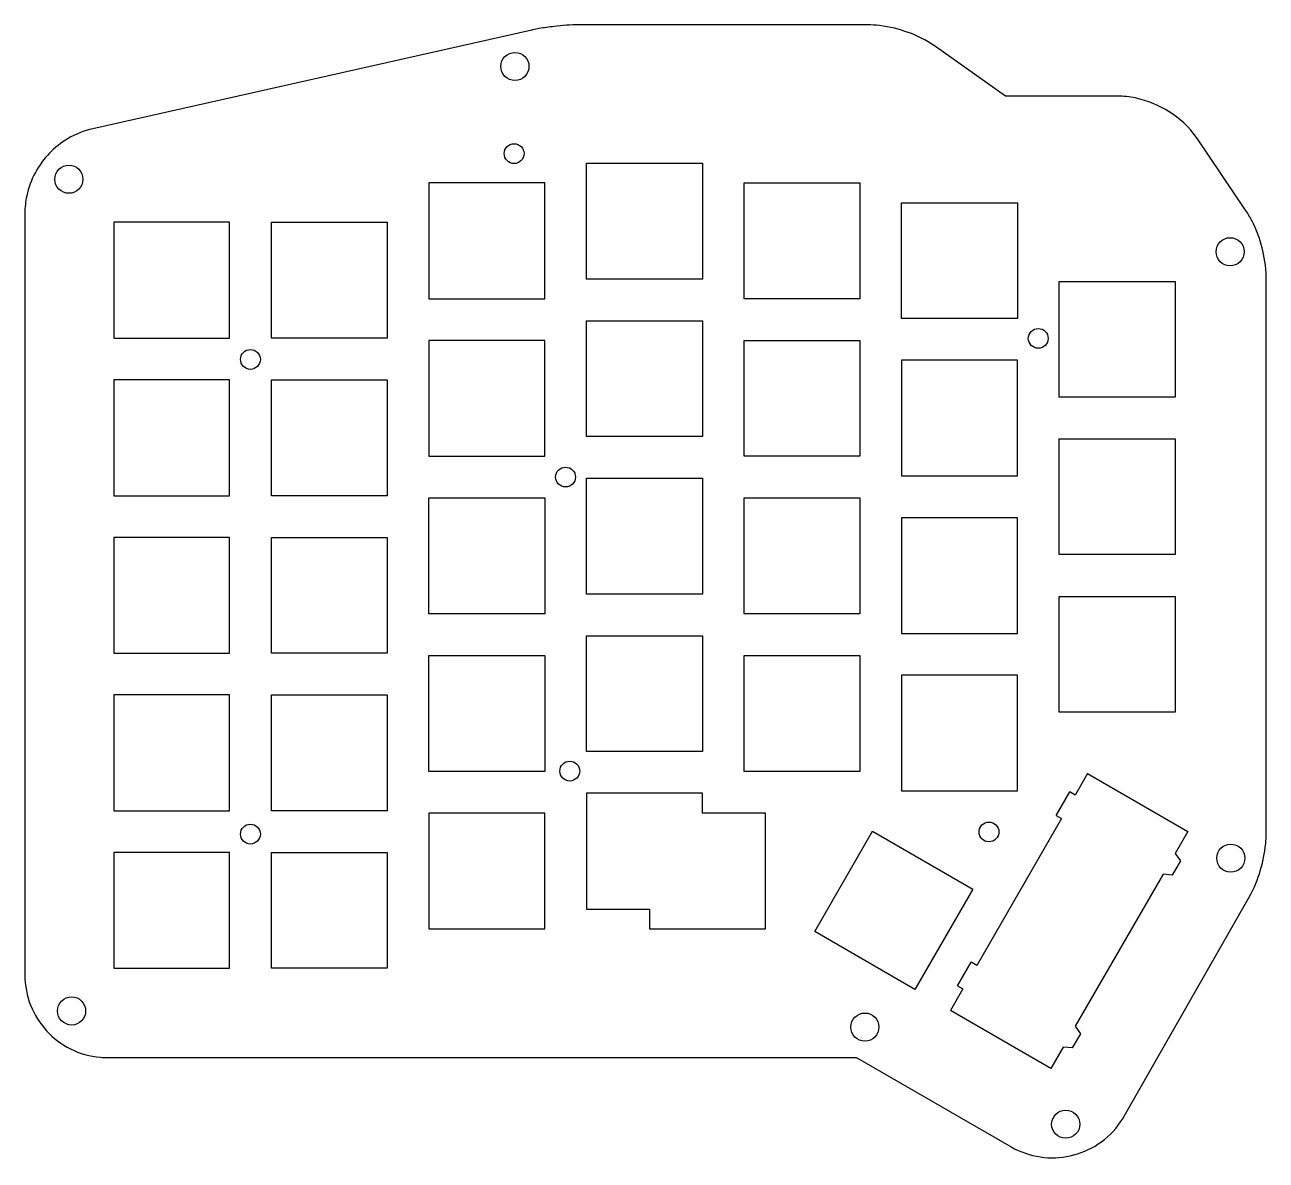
# Model space of a CAD drawing. Header units: millimetres. Extents: x 773 to 923, y -304 to -167.
import ezdxf

# ---------------------------------------------------------------- set-up
doc = ezdxf.new("R2010")
doc.units = ezdxf.units.MM
doc.layers.get('0').update_dxf_attribs({"linetype": 'CONTINUOUS'})

msp = doc.modelspace()

# ---------------------------------------------------------------- linework, layer by layer
for p, q in [((834.12, -167.72), (781.01, -179.67)), ((874.65, -167.09), (839.83, -167.09)), ((891.38, -175.71), (882.9, -169.71)), ((904.84, -175.71), (891.38, -175.71)), ((920.4, -189.52), (914.59, -180.9)), ((772.81, -189.91), (772.81, -282.01)), ((922.89, -264.89), (922.89, -197.65)), ((901.3, -257.65), (899.81, -260.25)), ((901.3, -257.65), (913.42, -264.66)), ((897.5, -262.72), (899.15, -259.87)), ((899.81, -260.25), (899.15, -259.87)), ((898.15, -263.1), (887.89, -280.85)), ((897.5, -262.72), (898.15, -263.1)), ((913.42, -264.66), (911.89, -267.31)), ((912.53, -268.21), (911.53, -269.93)), ((911.89, -267.31), (912.53, -268.21)), ((910.44, -269.82), (899.8, -288.22)), ((911.53, -269.93), (910.44, -269.82)), ((905.72, -299.09), (920.84, -272.59)), ((885.58, -283.32), (887.23, -280.47)), ((887.89, -280.85), (887.23, -280.47)), ((885.58, -283.32), (886.23, -283.7)), ((886.23, -283.7), (884.73, -286.3)), ((896.85, -293.31), (884.73, -286.3)), ((900.43, -289.11), (899.44, -290.84)), ((899.8, -288.22), (900.43, -289.11)), ((898.35, -290.73), (896.85, -293.31)), ((899.44, -290.84), (898.35, -290.73)), ((782.81, -292.01), (873.27, -292.01)), ((873.46, -292.06), (892.05, -302.79))]:
    msp.add_line(p, q)
for points in [[(854.72, -183.84), (854.72, -197.84), (840.71, -197.84), (840.71, -183.84)], [(835.67, -186.22), (821.66, -186.22), (821.66, -200.23), (835.67, -200.23)], [(873.77, -186.22), (873.77, -200.23), (859.76, -200.23), (859.76, -186.22)], [(878.81, -202.6), (878.81, -188.61), (892.82, -188.61), (892.82, -202.6)], [(797.57, -190.98), (783.56, -190.98), (783.56, -204.99), (797.57, -204.99)], [(802.61, -190.98), (816.62, -190.98), (816.62, -204.99), (802.61, -204.99)], [(911.87, -212.12), (897.86, -212.12), (897.86, -198.13), (911.87, -198.13)], [(840.71, -216.89), (840.71, -202.89), (854.72, -202.89), (854.72, -216.89)], [(821.66, -219.28), (835.67, -219.28), (835.67, -205.27), (821.66, -205.27)], [(859.76, -219.28), (859.76, -205.27), (873.77, -205.27), (873.77, -219.28)], [(892.82, -221.65), (892.82, -207.66), (878.81, -207.66), (878.81, -221.65)], [(783.56, -210.03), (783.56, -224.04), (797.57, -224.04), (797.57, -210.03)], [(816.62, -210.03), (816.62, -224.04), (802.61, -224.04), (802.61, -210.03)], [(897.86, -231.17), (897.86, -217.18), (911.87, -217.18), (911.87, -231.17)], [(854.72, -235.94), (840.71, -235.94), (840.71, -221.94), (854.72, -221.94)], [(835.67, -238.33), (821.66, -238.33), (821.66, -224.32), (835.67, -224.32)], [(859.76, -238.33), (859.76, -224.32), (873.77, -224.32), (873.77, -238.33)], [(878.81, -240.7), (892.82, -240.7), (892.82, -226.71), (878.81, -226.71)], [(797.57, -243.09), (797.57, -229.08), (783.56, -229.08), (783.56, -243.09)], [(802.61, -243.09), (802.61, -229.08), (816.62, -229.08), (816.62, -243.09)], [(897.86, -236.23), (911.87, -236.23), (911.87, -250.22), (897.86, -250.22)], [(854.72, -240.99), (854.72, -254.99), (840.71, -254.99), (840.71, -240.99)], [(821.66, -243.37), (835.67, -243.37), (835.67, -257.38), (821.66, -257.38)], [(859.76, -257.38), (859.76, -243.37), (873.77, -243.37), (873.77, -257.38)], [(892.82, -259.75), (892.82, -245.76), (878.81, -245.76), (878.81, -259.75)], [(783.56, -248.13), (783.56, -262.14), (797.57, -262.14), (797.57, -248.13)], [(816.62, -262.14), (802.61, -262.14), (802.61, -248.13), (816.62, -248.13)], [(862.34, -262.42), (854.72, -262.42), (854.72, -260.04), (840.71, -260.04), (840.71, -274.04), (848.33, -274.04), (848.33, -276.43), (862.34, -276.43)], [(835.67, -262.42), (821.66, -262.42), (821.66, -276.43), (835.67, -276.43)], [(880.42, -283.75), (868.31, -276.75), (875.3, -264.62), (887.43, -271.62)], [(797.57, -281.19), (797.57, -267.18), (783.56, -267.18), (783.56, -281.19)], [(816.62, -281.19), (802.61, -281.19), (802.61, -267.18), (816.62, -267.18)]]:
    msp.add_lwpolyline(points, close=True)
for centre, radius in [((832.06, -172.13), 1.7), ((831.96, -182.67), 1.2), ((778.13, -185.77), 1.7), ((918.53, -194.54), 1.7), ((895.33, -205.02), 1.2), ((800.08, -207.56), 1.2), ((838.18, -221.79), 1.2), ((838.69, -257.35), 1.2), ((800.08, -264.97), 1.2), ((889.37, -264.71), 1.2), ((918.61, -267.88), 1.7), ((778.46, -286.36), 1.7), ((874.37, -288.31), 1.7), ((898.65, -300.06), 1.7)]:
    msp.add_circle(centre, radius)
for points, knots in [([(839.83, -167.09), (838.77, -167.09), (837.76, -167.18), (836.79, -167.29), (836.19, -167.36), (835.58, -167.44), (834.96, -167.55), (834.71, -167.6), (834.45, -167.65), (834.2, -167.71), (834.17, -167.71), (834.14, -167.72), (834.13, -167.72), (834.12, -167.72), (834.12, -167.72), (834.12, -167.72)], [0, 0, 0, 0, 0.530211, 0.530211, 0.530211, 0.856116, 0.856116, 0.856116, 0.987953, 0.987953, 0.987953, 1.000814, 1.000814, 1.000814, 1.001303, 1.001303, 1.001303, 1.001303]), ([(882.9, -169.71), (882.9, -169.71), (882.9, -169.71), (882.9, -169.71), (881.74, -168.89), (880.59, -168.38), (879.61, -168.02), (878.55, -167.64), (877.39, -167.33), (876.13, -167.18), (875.69, -167.13), (875.19, -167.09), (874.65, -167.09)], [-0.000223, -0.000223, -0.000223, -0.000223, 0, 0, 0, 0.415624, 0.415624, 0.415624, 0.849586, 0.849586, 0.849586, 1, 1, 1, 1]), ([(914.59, -180.9), (913.57, -179.37), (912.29, -178.33), (911.17, -177.62), (909.98, -176.86), (908.59, -176.26), (907.04, -175.94), (906.38, -175.8), (905.64, -175.71), (904.84, -175.71)], [0.0004676, 0.0004676, 0.0004676, 0.0004676, 0.4069903, 0.4069903, 0.4069903, 0.826909, 0.826909, 0.826909, 1, 1, 1, 1]), ([(781.01, -179.67), (778.82, -180.15), (777.05, -181.31), (775.78, -182.63), (774.48, -183.98), (773.46, -185.74), (773.03, -187.79), (772.89, -188.46), (772.81, -189.17), (772.81, -189.91)], [0.0003059, 0.0003059, 0.0003059, 0.0003059, 0.4252412, 0.4252412, 0.4252412, 0.8613923, 0.8613923, 0.8613923, 1, 1, 1, 1]), ([(922.89, -197.65), (922.89, -196.25), (922.65, -195.05), (922.39, -194.05), (922.11, -192.97), (921.71, -191.87), (921.14, -190.77), (920.94, -190.38), (920.69, -189.95), (920.4, -189.52)], [0, 0, 0, 0, 0.415553, 0.415553, 0.415553, 0.849435, 0.849435, 0.849435, 1, 1, 1, 1]), ([(920.84, -272.59), (921.5, -271.45), (921.89, -270.36), (922.17, -269.41), (922.48, -268.39), (922.72, -267.29), (922.83, -266.1), (922.86, -265.73), (922.89, -265.33), (922.89, -264.89)], [0.0005082, 0.0005082, 0.0005082, 0.0005082, 0.4228516, 0.4228516, 0.4228516, 0.8642771, 0.8642771, 0.8642771, 1, 1, 1, 1]), ([(772.81, -282.01), (772.81, -284.59), (773.8, -286.97), (775.42, -288.75), (777.06, -290.55), (779.37, -291.75), (781.95, -291.97), (782.23, -292), (782.52, -292.01), (782.81, -292.01)], [0, 0, 0, 0, 0.470079, 0.470079, 0.470079, 0.947297, 0.947297, 0.947297, 1, 1, 1, 1]), ([(873.27, -292.01), (873.33, -292.02), (873.39, -292.04), (873.4, -292.04), (873.41, -292.04), (873.44, -292.05), (873.46, -292.06)], [0.3549589, 0.3549589, 0.3549589, 0.3549589, 0.5318447, 0.5318447, 0.5318447, 0.6307287, 0.6307287, 0.6307287, 0.6307287]), ([(892.05, -302.79), (894.28, -304.07), (896.84, -304.41), (899.19, -303.89), (901.6, -303.36), (903.81, -301.94), (905.29, -299.79), (905.44, -299.56), (905.59, -299.33), (905.72, -299.09), (905.72, -299.09), (905.72, -299.09), (905.72, -299.09)], [0.000137, 0.000137, 0.000137, 0.000137, 0.468509, 0.468509, 0.468509, 0.949629, 0.949629, 0.949629, 1, 1, 1, 1.000144, 1.000144, 1.000144, 1.000144])]:
    msp.add_open_spline(points, degree=3, knots=knots)

doc.saveas('drawing.dxf')
